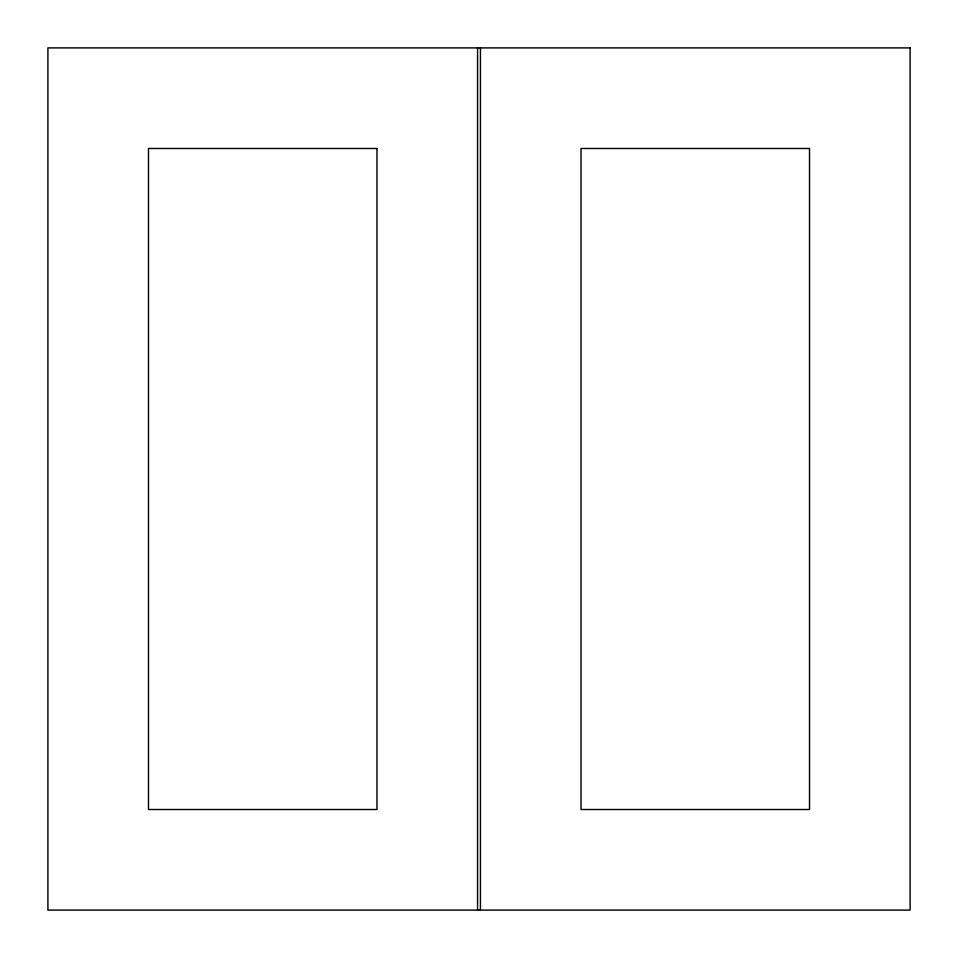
<?xml version="1.0" encoding="UTF-8"?>
<svg xmlns="http://www.w3.org/2000/svg" width="958" height="958" viewBox="0 0 958 958"><rect width="100%" height="100%" fill="white"/><g stroke="black" fill="none" stroke-linecap="round" stroke-linejoin="round"><path stroke-width="1.44" d="M480.437 47.9L480.437 910.1M477.563 47.9L477.563 910.1M910.1 47.9L47.9 47.9L47.9 910.1L910.1 910.1L910.1 47.9M376.973 148.49L148.49 148.49L148.49 809.51L376.973 809.51L376.973 148.49M809.51 148.49L581.027 148.49L581.027 809.51L809.51 809.51L809.51 148.49"/></g></svg>
